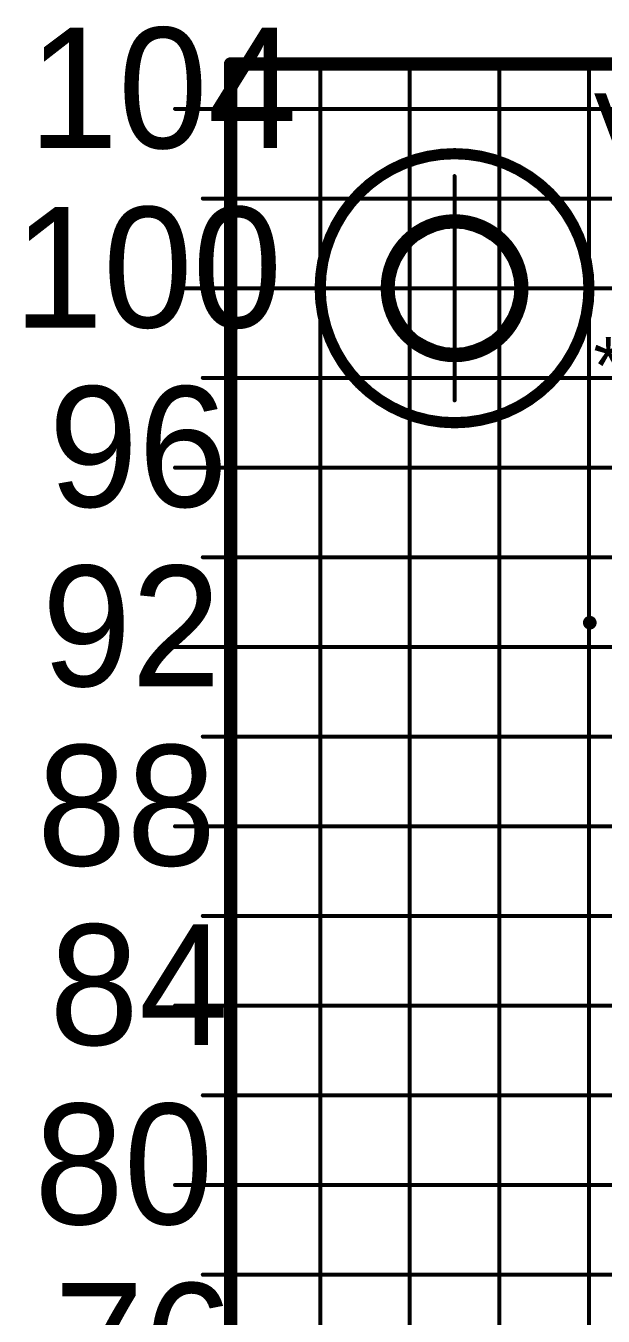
# Model space of a CAD drawing. Header units: millimetres. Extents: x 0 to 841, y 0 to 2540.
# Drawn here: x 63.9 to 89.6, y 2405.1 to 2462.7 of the extents above; entities that cross this region are included whole.
import ezdxf

# ---------------------------------------------------------------- set-up
doc = ezdxf.new("R2010")
doc.units = ezdxf.units.MM
for name, color, linetype in [('Mechanical11', 56, 'Continuous'), ('Mechanical12', 56, 'Continuous'), ('Mechanical7', 56, 'Continuous'), ('Mechanical9', 56, 'Continuous')]:
    doc.layers.add(name, color=color, linetype=linetype)

# ---------------------------------------------------------------- blocks, each defined once
blk = doc.blocks.new('BOASVIEW______T___O_______2_1_33_1_B_1')
at = {"layer": 'Mechanical12'}
for points, const_width in [([(0, 210), (0, 0)], 0.6), ([(0, 210), (320, 210)], 0.6), ([(0, 210), (0, 0)], 0.6), ([(0, 210), (320, 210)], 0.6), ([(0, 0), (0, 210)], 0.5), ([(0, 210), (320, 210)], 0.5)]:
    blk.add_lwpolyline(points, dxfattribs=dict(at, const_width=const_width))
for points, const_width in [([(-0.15, 210, 1), (0.15, 210, 1)], 0.3), ([(-0.15, 210, 1), (0.15, 210, 1)], 0.3), ([(-0.15, 210, 1), (0.15, 210, 1)], 0.3), ([(-0.15, 210, 1), (0.15, 210, 1)], 0.3), ([(-0.125, 210, 1), (0.125, 210, 1)], 0.25), ([(-0.125, 210, 1), (0.125, 210, 1)], 0.25), ([(16, 200, 1), (4, 200, 1)], 0.5), ([(13, 200, 1), (7, 200, 1)], 0.6), ([(6.85, 200, 1), (7.15, 200, 1)], 0.3), ([(12.85, 200, 1), (13.15, 200, 1)], 0.3), ([(3.875, 200, 1), (4.125, 200, 1)], 0.25), ([(15.875, 200, 1), (16.125, 200, 1)], 0.25), ([(16.19, 185.08, 1), (15.885, 185.08, 1)], 0.305), ([(15.809, 185.08, 1), (15.961, 185.08, 1)], 0.152), ([(16.114, 185.08, 1), (16.266, 185.08, 1)], 0.152)]:
    blk.add_lwpolyline(points, format="xyb", close=True, dxfattribs=dict(at, const_width=const_width))
at = {"layer": 'Mechanical7', "const_width": 0.18}
for points in [[(10, 195), (10, 205)], [(5, 200), (15, 200)]]:
    blk.add_lwpolyline(points, dxfattribs=at)
at = {"layer": 'Mechanical7', "const_width": 0.09}
for points in [[(9.955, 205, 1), (10.045, 205, 1)], [(4.955, 200, 1), (5.045, 200, 1)], [(14.955, 200, 1), (15.045, 200, 1)], [(9.955, 195, 1), (10.045, 195, 1)]]:
    blk.add_lwpolyline(points, format="xyb", close=True, dxfattribs=at)
at = {"layer": 'Mechanical7'}
for s, height, p in [('VD5', 4, (16.209, 204.696)), ('*', 2.54, (16.2, 195.28))]:
    blk.add_text(s, height=height, dxfattribs=at).set_placement(p)
blk = doc.blocks.new('BOASVIEW______T___L_____2_1_1_1_B_4')
at = {"layer": 'Mechanical11'}
for p, q in [((10, 200), (10, 202.708)), ((10, 202.708), (10.424, 202.675)), ((10.424, 202.675), (10.837, 202.576)), ((10.837, 202.576), (11.23, 202.413)), ((11.23, 202.413), (11.592, 202.191)), ((11.592, 202.191), (11.915, 201.915)), ((11.915, 201.915), (12.191, 201.592)), ((12.191, 201.592), (12.413, 201.23)), ((12.413, 201.23), (12.576, 200.837)), ((12.576, 200.837), (12.675, 200.424)), ((12.675, 200.424), (12.708, 200)), ((12.708, 200), (10, 200))]:
    blk.add_line(p, q, dxfattribs=at)
at = {"layer": 'Mechanical12'}
for p, q in [((9.163, 202.576), (9.576, 202.675)), ((9.576, 202.675), (10, 202.708)), ((10, 202.708), (10, 200)), ((8.085, 201.915), (8.408, 202.191)), ((8.408, 202.191), (8.77, 202.413)), ((8.77, 202.413), (9.163, 202.576)), ((7.587, 201.23), (7.809, 201.592)), ((7.809, 201.592), (8.085, 201.915)), ((7.424, 200.837), (7.587, 201.23)), ((7.292, 200), (7.325, 200.424)), ((7.325, 200.424), (7.424, 200.837)), ((7.292, 200), (10, 200)), ((7.325, 199.576), (7.292, 200)), ((10, 200), (7.292, 200)), ((10, 197.292), (10, 200)), ((10, 200), (12.708, 200)), ((10, 200), (10, 197.292)), ((12.708, 200), (12.675, 199.576)), ((7.424, 199.163), (7.325, 199.576)), ((7.587, 198.77), (7.424, 199.163)), ((12.576, 199.163), (12.413, 198.77)), ((12.675, 199.576), (12.576, 199.163)), ((7.809, 198.408), (7.587, 198.77)), ((12.413, 198.77), (12.191, 198.408)), ((8.085, 198.085), (7.809, 198.408)), ((8.408, 197.809), (8.085, 198.085)), ((11.915, 198.085), (11.592, 197.809)), ((12.191, 198.408), (11.915, 198.085)), ((8.77, 197.587), (8.408, 197.809)), ((9.163, 197.424), (8.77, 197.587)), ((9.576, 197.325), (9.163, 197.424)), ((10.837, 197.424), (10.424, 197.325)), ((11.23, 197.587), (10.837, 197.424)), ((11.592, 197.809), (11.23, 197.587)), ((10, 197.292), (9.576, 197.325)), ((10.424, 197.325), (10, 197.292))]:
    blk.add_line(p, q, dxfattribs=at)
at = {"layer": 'Mechanical12', "const_width": 0.6}
for points in [[(0, 210), (0, 0)], [(0, 210), (320, 210)], [(0, 210), (0, 0)], [(0, 210), (320, 210)]]:
    blk.add_lwpolyline(points, dxfattribs=at)
at = {"layer": 'Mechanical12'}
for points, const_width in [([(-0.15, 210, 1), (0.15, 210, 1)], 0.3), ([(-0.15, 210, 1), (0.15, 210, 1)], 0.3), ([(-0.15, 210, 1), (0.15, 210, 1)], 0.3), ([(-0.15, 210, 1), (0.15, 210, 1)], 0.3), ([(13, 200, 1), (7, 200, 1)], 0.6), ([(6.85, 200, 1), (7.15, 200, 1)], 0.3), ([(12.85, 200, 1), (13.15, 200, 1)], 0.3)]:
    blk.add_lwpolyline(points, format="xyb", close=True, dxfattribs=dict(at, const_width=const_width))
at = {"layer": 'Mechanical7', "const_width": 0.18}
for points in [[(10, 195.3), (10, 204.7)], [(5.3, 200), (14.7, 200)]]:
    blk.add_lwpolyline(points, dxfattribs=at)
at = {"layer": 'Mechanical7', "const_width": 0.09}
for points in [[(9.955, 204.7, 1), (10.045, 204.7, 1)], [(5.255, 200, 1), (5.345, 200, 1)], [(14.655, 200, 1), (14.745, 200, 1)], [(9.955, 195.3, 1), (10.045, 195.3, 1)]]:
    blk.add_lwpolyline(points, format="xyb", close=True, dxfattribs=at)
at = {"layer": 'Mechanical9', "const_width": 0.18}
for points in [[(0, 210), (320, 210)], [(0, 0), (0, 210)], [(4, 0), (4, 210)], [(8, 0), (8, 210)], [(12, 0), (12, 210)], [(16, 0), (16, 210)], [(-2.48, 208), (0, 208)], [(-1.24, 208), (0, 208)], [(0, 208), (320, 208)], [(-1.24, 204), (0, 204)], [(0, 204), (320, 204)], [(-2.48, 200), (0, 200)], [(-1.24, 200), (0, 200)], [(0, 200), (320, 200)], [(-1.24, 196), (0, 196)], [(0, 196), (320, 196)], [(-2.48, 192), (0, 192)], [(-1.24, 192), (0, 192)], [(0, 192), (320, 192)], [(-1.24, 188), (0, 188)], [(0, 188), (320, 188)], [(-2.48, 184), (0, 184)], [(-1.24, 184), (0, 184)], [(0, 184), (320, 184)], [(-1.24, 180), (0, 180)], [(0, 180), (320, 180)], [(-2.48, 176), (0, 176)], [(-1.24, 176), (0, 176)], [(0, 176), (320, 176)], [(-1.24, 172), (0, 172)], [(0, 172), (320, 172)], [(-2.48, 168), (0, 168)], [(-1.24, 168), (0, 168)], [(0, 168), (320, 168)], [(-1.24, 164), (0, 164)], [(0, 164), (320, 164)], [(-2.48, 160), (0, 160)], [(-1.24, 160), (0, 160)], [(0, 160), (320, 160)], [(-1.24, 156), (0, 156)], [(0, 156), (320, 156)]]:
    blk.add_lwpolyline(points, dxfattribs=at)
at = {"layer": 'Mechanical9', "const_width": 0.09}
for points in [[(-0.045, 210, 1), (0.045, 210, 1)], [(-0.045, 210, 1), (0.045, 210, 1)], [(3.955, 210, 1), (4.045, 210, 1)], [(7.955, 210, 1), (8.045, 210, 1)], [(11.955, 210, 1), (12.045, 210, 1)], [(15.955, 210, 1), (16.045, 210, 1)], [(-2.525, 208, 1), (-2.435, 208, 1)], [(-1.285, 208, 1), (-1.195, 208, 1)], [(-0.045, 208, 1), (0.045, 208, 1)], [(-0.045, 208, 1), (0.045, 208, 1)], [(-0.045, 208, 1), (0.045, 208, 1)], [(-1.285, 204, 1), (-1.195, 204, 1)], [(-0.045, 204, 1), (0.045, 204, 1)], [(-0.045, 204, 1), (0.045, 204, 1)], [(-2.525, 200, 1), (-2.435, 200, 1)], [(-1.285, 200, 1), (-1.195, 200, 1)], [(-0.045, 200, 1), (0.045, 200, 1)], [(-0.045, 200, 1), (0.045, 200, 1)], [(-0.045, 200, 1), (0.045, 200, 1)], [(-1.285, 196, 1), (-1.195, 196, 1)], [(-0.045, 196, 1), (0.045, 196, 1)], [(-0.045, 196, 1), (0.045, 196, 1)], [(-2.525, 192, 1), (-2.435, 192, 1)], [(-1.285, 192, 1), (-1.195, 192, 1)], [(-0.045, 192, 1), (0.045, 192, 1)], [(-0.045, 192, 1), (0.045, 192, 1)], [(-0.045, 192, 1), (0.045, 192, 1)], [(-1.285, 188, 1), (-1.195, 188, 1)], [(-0.045, 188, 1), (0.045, 188, 1)], [(-0.045, 188, 1), (0.045, 188, 1)], [(-2.525, 184, 1), (-2.435, 184, 1)], [(-1.285, 184, 1), (-1.195, 184, 1)], [(-0.045, 184, 1), (0.045, 184, 1)], [(-0.045, 184, 1), (0.045, 184, 1)], [(-0.045, 184, 1), (0.045, 184, 1)], [(-1.285, 180, 1), (-1.195, 180, 1)], [(-0.045, 180, 1), (0.045, 180, 1)], [(-0.045, 180, 1), (0.045, 180, 1)], [(-2.525, 176, 1), (-2.435, 176, 1)], [(-1.285, 176, 1), (-1.195, 176, 1)], [(-0.045, 176, 1), (0.045, 176, 1)], [(-0.045, 176, 1), (0.045, 176, 1)], [(-0.045, 176, 1), (0.045, 176, 1)], [(-1.285, 172, 1), (-1.195, 172, 1)], [(-0.045, 172, 1), (0.045, 172, 1)], [(-0.045, 172, 1), (0.045, 172, 1)], [(-2.525, 168, 1), (-2.435, 168, 1)], [(-1.285, 168, 1), (-1.195, 168, 1)], [(-0.045, 168, 1), (0.045, 168, 1)], [(-0.045, 168, 1), (0.045, 168, 1)], [(-0.045, 168, 1), (0.045, 168, 1)], [(-1.285, 164, 1), (-1.195, 164, 1)], [(-0.045, 164, 1), (0.045, 164, 1)], [(-0.045, 164, 1), (0.045, 164, 1)], [(-2.525, 160, 1), (-2.435, 160, 1)], [(-1.285, 160, 1), (-1.195, 160, 1)], [(-0.045, 160, 1), (0.045, 160, 1)], [(-0.045, 160, 1), (0.045, 160, 1)], [(-0.045, 160, 1), (0.045, 160, 1)], [(-1.285, 156, 1), (-1.195, 156, 1)], [(-0.045, 156, 1), (0.045, 156, 1)], [(-0.045, 156, 1), (0.045, 156, 1)]]:
    blk.add_lwpolyline(points, format="xyb", close=True, dxfattribs=at)
at = {"layer": 'Mechanical7'}
for s, p in [('104', (-9.021, 206.248)), ('100', (-9.692, 198.248)), ('96', (-8.125, 190.248)), ('92', (-8.429, 182.248)), ('88', (-8.647, 174.248)), ('84', (-8.095, 166.248)), ('80', (-8.767, 158.248)), ('76', (-7.876, 150.248))]:
    blk.add_text(s, height=5.3763, dxfattribs=at).set_placement(p)

msp = doc.modelspace()

# ---------------------------------------------------------------- block references
for name in ['BOASVIEW______T___L_____2_1_1_1_B_4', 'BOASVIEW______T___O_______2_1_33_1_B_1']:
    msp.add_blockref(name, (73, 2251))

doc.saveas('drawing.dxf')
